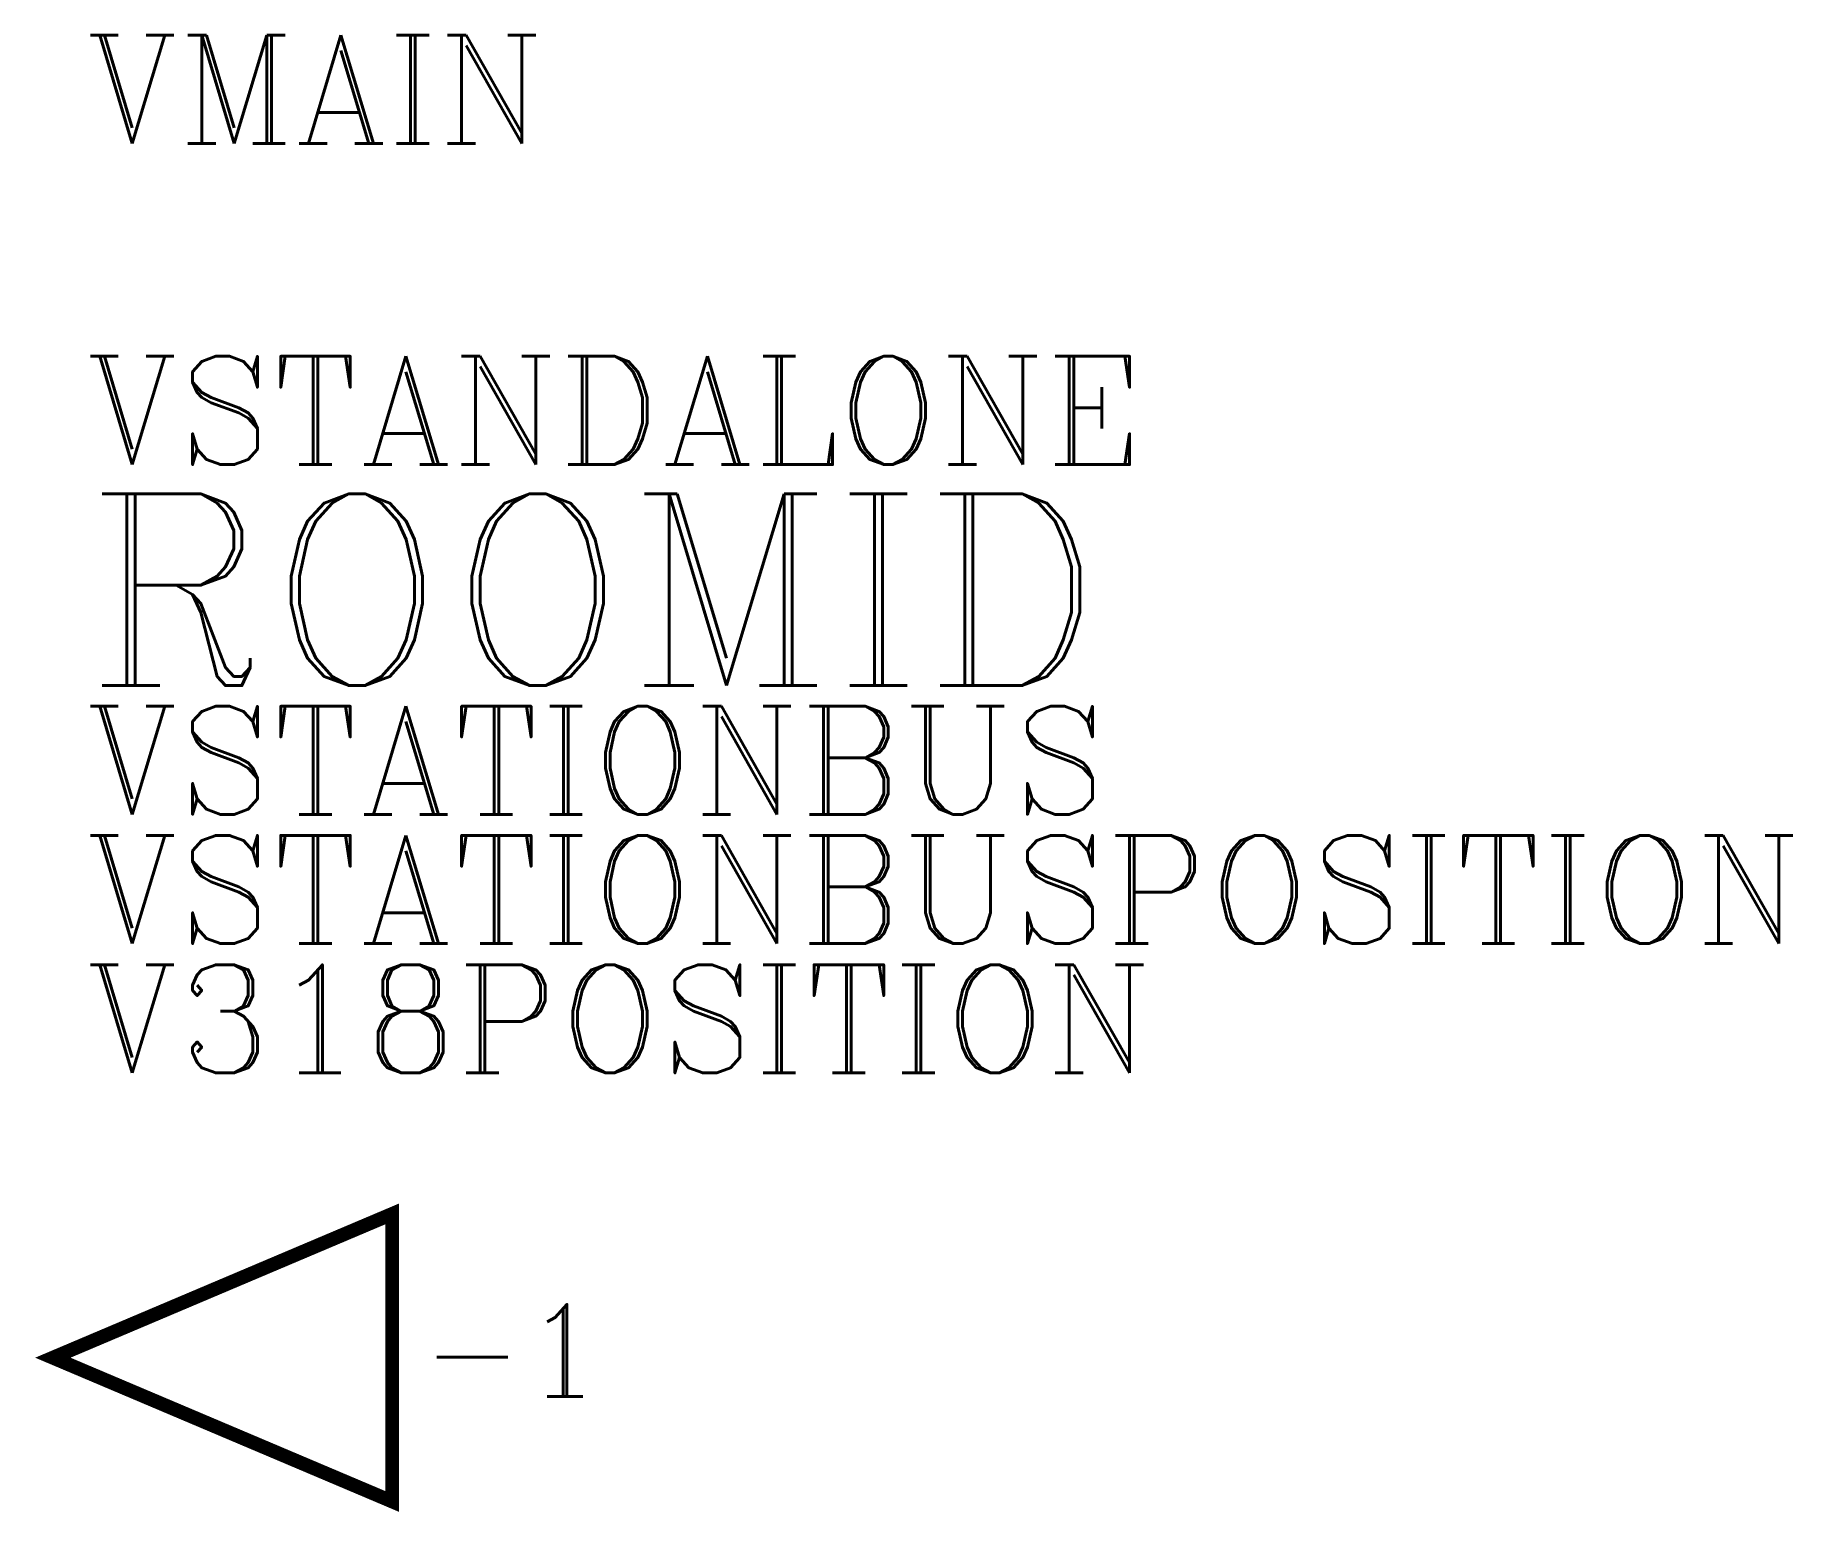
# Model space of a CAD drawing. Header units: inches. Extents: x -1 to 96.5, y -8.5 to 73.3.
import ezdxf

# ---------------------------------------------------------------- set-up
doc = ezdxf.new("R2010")
doc.units = ezdxf.units.IN
doc.header["$LTSCALE"] = 48
doc.header["$MEASUREMENT"] = 0
doc.styles.add('FSL12-1', font='complex.shx')
doc.styles.add('ROMANC', font='COMPLEX.SHX')
doc.styles.add('WSNotes', font='complex.shx', dxfattribs={"height": 18})

msp = doc.modelspace()

# ---------------------------------------------------------------- texts
at = {"flags": 1}
for tag, p, height, style in [('VMAIN', (1.83, 67.322), 6, 'ROMANC'), ('VSTANDALONE', (1.83, 49.518), 6, 'ROMANC'), ('ROOMID', (1.83, 37.261), 10.625, 'WSNotes'), ('VSTATIONBUS', (1.83, 30.119), 6, 'ROMANC'), ('VSTATIONBUSPOSITION', (1.83, 22.954), 6, 'ROMANC'), ('V318POSITION', (1.83, 15.789), 6, 'ROMANC')]:
    msp.add_attdef(tag, p, '', height=height, dxfattribs=dict(at, style=style))

# ---------------------------------------------------------------- wipeouts: each hides what was drawn before it
msp.add_wipeout([(33.21, 7.969), (-0.01, 7.969), (-0.01, -7.915), (33.21, -7.915)])

# ---------------------------------------------------------------- next in the draw order: linework, layer by layer
at = {"linetype": 'Continuous', "const_width": 0.765}
msp.add_lwpolyline([(18.806, 7.969), (0, 0), (18.806, -7.969)], close=True, dxfattribs=at)

# ---------------------------------------------------------------- next in the draw order: texts
at = {"linetype": 'Continuous', "insert": (20.414, 2.951), "char_height": 5.1, "width": 73.63125, "attachment_point": 1, "style": 'FSL12-1'}
msp.add_mtext('-1', dxfattribs=at)

doc.saveas('drawing.dxf')
